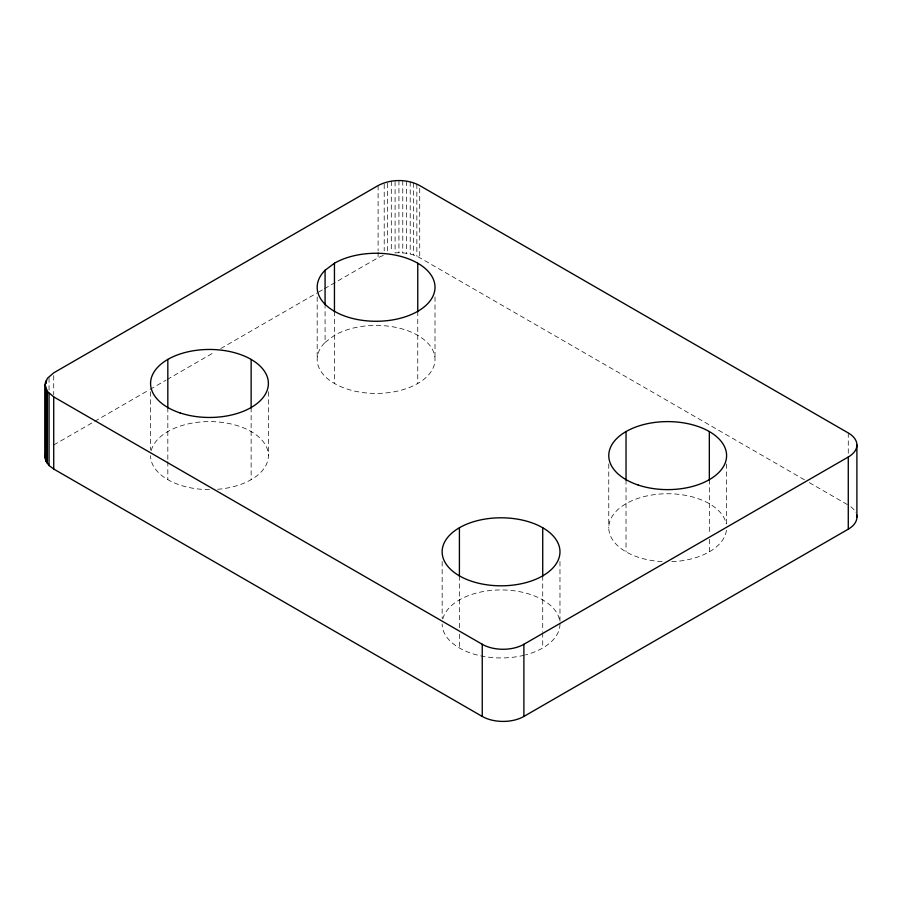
<?xml version="1.0" encoding="UTF-8"?>
<svg xmlns="http://www.w3.org/2000/svg" width="902" height="902" viewBox="0 0 902 902"><rect width="100%" height="100%" fill="white"/><g stroke="black" fill="none" stroke-linecap="round" stroke-linejoin="round"><path stroke-width="0.68" stroke-dasharray="4.51 3.38" d="M325.081 342.41L334.45 335.364A58.912 34.005 0 0 1 431.46 347.789A58.912 34.005 0 0 1 370.97 393.295A58.912 34.005 0 0 1 325.081 342.41L325.081 306.342M53.725 444.99L148.841 390.07M150.07 389.371L165.923 380.216M167.141 379.517L214.699 352.051M220.798 348.533L317.132 292.913M318.35 292.214L323.232 289.395M324.449 288.685L378.107 257.713L384.207 255.007M804.449 479.808L419.723 257.735C412.293 253.53 403.51 252.346 395.087 252.876L395.087 180.727M809.319 482.626L848.275 505.109M848.275 432.96L848.275 453.774M726.595 463.932L726.595 523.6M709.333 479.661L709.333 533.77M709.333 539.317L709.333 551.81M626.033 479.661L626.033 551.81M608.771 463.932L608.771 527.76M559.973 561.518L559.973 621.185M542.722 575.859L542.722 631.355M542.722 632.742L542.722 648.008M459.411 575.859L459.411 628.581M459.411 634.129L459.411 648.008M442.16 561.518L442.16 618.4M435.012 296.983L435.012 359.413M419.723 188.36L419.723 257.735M417.761 311.314L417.761 383.463M416.859 184.098L416.859 256.247M413.657 182.858L413.657 255.007M410.207 181.877L410.207 254.026M406.554 181.167L406.554 253.304M402.777 180.727L402.777 252.876M398.932 180.58L398.932 252.729M391.31 181.167L391.31 251.917M387.657 183.264L387.657 252.639M384.207 184.245L384.207 250.846M378.107 185.564L378.107 250.779M378.107 252.165L378.107 257.713M334.45 311.314L334.45 383.463M317.188 296.983L317.188 359.413M268.39 391.784L268.39 455.611M251.139 407.512L251.139 479.661M167.828 407.512L167.828 460.234M167.828 461.621L167.828 479.661M150.578 391.784L150.578 450.064M53.725 375.615L53.725 395.042M49.046 377.746L49.046 390.239M850.812 506.789A29.45 17.003 0 0 1 855.897 512.731M151.232 450.538A58.912 34.005 0 0 1 213.03 421.662A58.912 34.005 0 0 1 268.368 454.608A58.912 34.005 0 0 1 216.469 489.38M209.489 489.617A58.912 34.005 0 0 1 150.578 455.611M559.973 623.958A58.912 34.005 0 0 1 525.55 654.886M524.254 655.213A58.912 34.005 0 0 1 442.16 623.958M442.814 618.885A58.912 34.005 0 0 1 503.282 589.964A58.912 34.005 0 0 1 559.815 621.422M726.426 530.297A58.912 34.005 0 0 1 669.07 561.754M662.091 561.619A58.912 34.005 0 0 1 608.794 526.881A58.912 34.005 0 0 1 665.146 493.777A58.912 34.005 0 0 1 726.223 523.949"/><path stroke-width="1.35" d="M45.1 384.861L47.344 378.355L53.725 372.842L378.107 185.564C390.848 178.946 407.027 178.799 419.723 185.586L848.275 432.96A29.45 17.003 0 0 1 848.275 457.01L848.275 529.158L523.893 716.436A29.45 17.003 0 0 1 482.243 716.436L53.725 469.04L49.046 465.511L46.103 461.418L45.1 457.01L45.1 384.861L47.344 391.378L53.725 396.891L482.243 644.287A29.45 17.003 0 0 0 523.893 644.287L848.275 457.01M45.1 457.01L45.348 454.788M325.081 270.262L334.45 263.215A58.912 34.005 0 0 1 431.46 275.64A58.912 34.005 0 0 1 370.97 321.146A58.912 34.005 0 0 1 325.081 270.262L325.081 304.944M856.9 444.99L856.9 517.139M709.333 431.562L709.333 480.123M626.033 431.562L626.033 480.123M542.722 527.76L542.722 576.322M523.893 644.287L523.893 716.436M482.243 644.287L482.243 716.436M459.411 527.76L459.411 576.322M417.761 263.215L417.761 311.776M334.45 263.215L334.45 311.776M251.139 359.413L251.139 407.975M167.828 359.413L167.828 407.975M53.725 396.891L53.725 469.04M49.046 393.362L49.046 465.511M47.344 391.378L47.344 463.515M46.103 380.464L46.103 383.237M46.103 389.269L46.103 461.418M45.348 382.64L45.348 459.231M856.652 514.918A29.45 17.003 0 0 1 848.275 529.158M180.028 412.913A58.912 34.005 0 0 0 268.39 383.463A58.912 34.005 0 0 0 180.028 354.012A58.912 34.005 0 0 0 180.028 412.913M459.411 575.859A58.912 34.005 0 0 0 557.966 560.604A58.912 34.005 0 0 0 485.817 518.954A58.912 34.005 0 0 0 459.411 575.859M638.233 485.062A58.912 34.005 0 0 0 726.595 455.611A58.912 34.005 0 0 0 638.233 426.161A58.912 34.005 0 0 0 638.233 485.062"/></g></svg>
